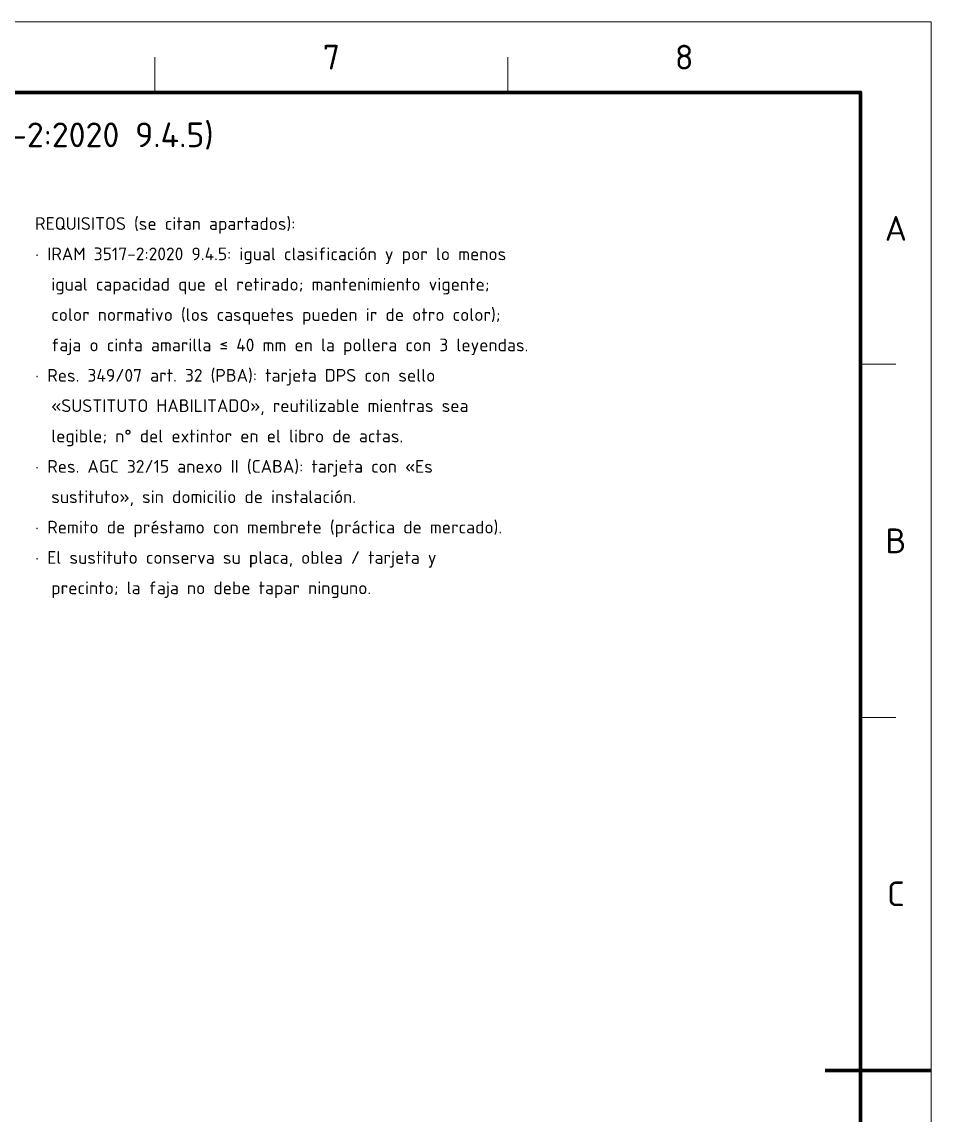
# Model space of a CAD drawing. Header units: millimetres. Extents: x 0 to 420, y 0 to 297.
# Drawn here: x 291.1 to 420, y 142.2 to 297 of the extents above; entities that cross this region are included whole.
import ezdxf
from ezdxf.enums import TextEntityAlignment as Align

# ---------------------------------------------------------------- set-up
doc = ezdxf.new("R2010")
doc.units = ezdxf.units.MM
for name, color, linetype, lineweight in [('06-TEXTO', 7, 'CONTINUOUS', 25), ('07-RECUADRO', 7, 'CONTINUOUS', 70), ('08-FINA', 5, 'CONTINUOUS', 18)]:
    doc.layers.add(name, color=color, linetype=linetype, lineweight=lineweight)
doc.styles.add('ISO3098', font='isocpeur.ttf')

msp = doc.modelspace()

# ---------------------------------------------------------------- linework, layer by layer
at = {"layer": '07-RECUADRO'}
msp.add_line((420, 148.5), (405, 148.5), dxfattribs=at)
msp.add_lwpolyline([(25, 10), (410, 10), (410, 287), (25, 287)], close=True, dxfattribs=at)
at = {"layer": '08-FINA'}
for p, q in [((310, 287), (310, 292)), ((360, 287), (360, 292)), ((410, 248.5), (415, 248.5)), ((410, 198.5), (415, 198.5))]:
    msp.add_line(p, q, dxfattribs=at)
msp.add_lwpolyline([(0, 0), (420, 0), (420, 297), (0, 297)], close=True, dxfattribs=at)

# ---------------------------------------------------------------- texts
at = {"layer": '06-TEXTO', "style": 'ISO3098'}
for s, p in [('7', (335, 292)), ('8', (385, 292)), ('EXTINTOR SUSTITUTO PARA EXTINTOR ABC 70 KG SOBRE RUEDAS (IRAM 3517-2:2020 9.4.5)', (217.5, 281)), ('A', (415, 267.75)), ('B', (415, 223.5)), ('C', (415, 173.5))]:
    msp.add_text(s, height=3.5, dxfattribs=at).set_placement(p, align=Align.MIDDLE_CENTER)
for s, p in [('REQUISITOS (se citan apartados):', (293, 267)), ('· IRAM 3517-2:2020 9.4.5: igual clasificación y por lo menos', (293, 262.7)), ('  igual capacidad que el retirado; mantenimiento vigente;', (293, 258.4)), ('  color normativo (los casquetes pueden ir de otro color);', (293, 254.1)), ('  faja o cinta amarilla ≤ 40 mm en la pollera con 3 leyendas.', (293, 249.8)), ('· Res. 349/07 art. 32 (PBA): tarjeta DPS con sello', (293, 245.5)), ('  «SUSTITUTO HABILITADO», reutilizable mientras sea', (293, 241.2)), ('  legible; n° del extintor en el libro de actas.', (293, 236.9)), ('· Res. AGC 32/15 anexo II (CABA): tarjeta con «Es', (293, 232.6)), ('  sustituto», sin domicilio de instalación.', (293, 228.3)), ('· Remito de préstamo con membrete (práctica de mercado).', (293, 224)), ('· El sustituto conserva su placa, oblea / tarjeta y', (293, 219.7)), ('  precinto; la faja no debe tapar ninguno.', (293, 215.4))]:
    msp.add_text(s, height=1.8, dxfattribs=at).set_placement(p, align=Align.BOTTOM_LEFT)

doc.saveas('drawing.dxf')
